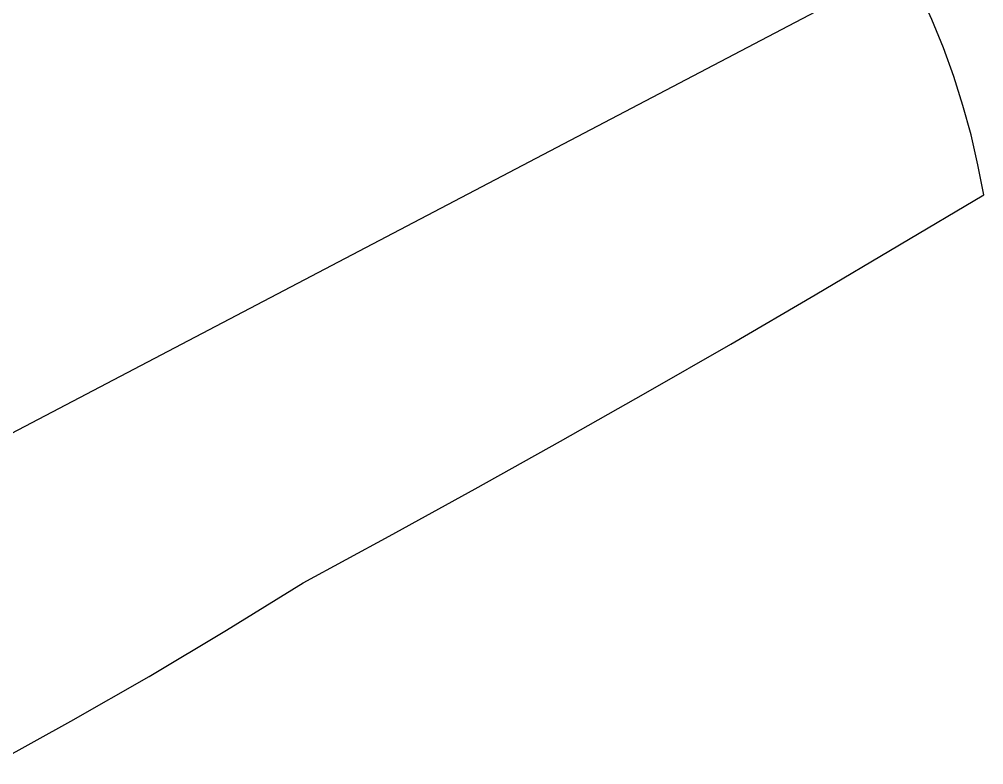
# Model space of a CAD drawing. Header units: inches. Extents: x 37.2 to 70.6, y 17.4 to 61.6.
# Drawn here: x 66.922 to 70.58, y 29.195 to 32.022 of the extents above; entities that cross this region are included whole.
import ezdxf

# ---------------------------------------------------------------- set-up
doc = ezdxf.new("R2010")
doc.units = ezdxf.units.IN
doc.layers.add('SURFACES_FOR_SKETCHUP', color=7, linetype='Continuous')

msp = doc.modelspace()

# ---------------------------------------------------------------- linework, layer by layer
at = {"layer": 'SURFACES_FOR_SKETCHUP'}
for points, invisible_edges in [([(65.5804, 29.763), (68.3253, 30.0622), (70.2847, 32.2305)], 3), ([(68.3253, 30.0622), (68.6507, 30.2414), (70.2847, 32.2305)], 10), ([(68.6507, 30.2414), (68.9751, 30.4226), (70.2847, 32.2305)], 10), ([(68.9751, 30.4226), (69.2983, 30.6056), (70.2847, 32.2305)], 10), ([(69.2983, 30.6056), (69.6205, 30.7906), (70.2847, 32.2305)], 10), ([(69.6205, 30.7906), (69.9416, 30.9775), (70.2847, 32.2305)], 10), ([(70.3365, 32.1268), (70.2847, 32.2305), (69.9416, 30.9775)], 10), ([(70.3842, 32.0213), (70.3365, 32.1268), (69.9416, 30.9775)], 10), ([(70.4277, 31.9141), (70.3842, 32.0213), (69.9416, 30.9775)], 10), ([(69.9416, 30.9775), (70.2615, 31.1663), (70.4277, 31.9141)], 10), ([(70.4669, 31.8053), (70.4277, 31.9141), (70.2615, 31.1663)], 10), ([(70.5018, 31.6951), (70.4669, 31.8053), (70.2615, 31.1663)], 10), ([(70.5324, 31.5835), (70.5018, 31.6951), (70.2615, 31.1663)], 10), ([(70.5586, 31.4708), (70.5324, 31.5835), (70.2615, 31.1663)], 10), ([(70.2615, 31.1663), (70.5804, 31.3569), (70.5586, 31.4708)], 8), ([(67.9989, 29.8849), (68.3253, 30.0622), (65.5804, 29.763)], 10), ([(67.9989, 29.8849), (65.5804, 29.763), (67.708, 29.7049)], 3), ([(67.4141, 29.53), (65.5804, 29.763), (67.1173, 29.36)], 3), ([(67.708, 29.7049), (65.5804, 29.763), (67.4141, 29.53)], 3), ([(67.1173, 29.36), (65.5804, 29.763), (66.8177, 29.1951)], 3)]:
    msp.add_3dface(points, dxfattribs=dict(at, invisible_edges=invisible_edges))

doc.saveas('drawing.dxf')
